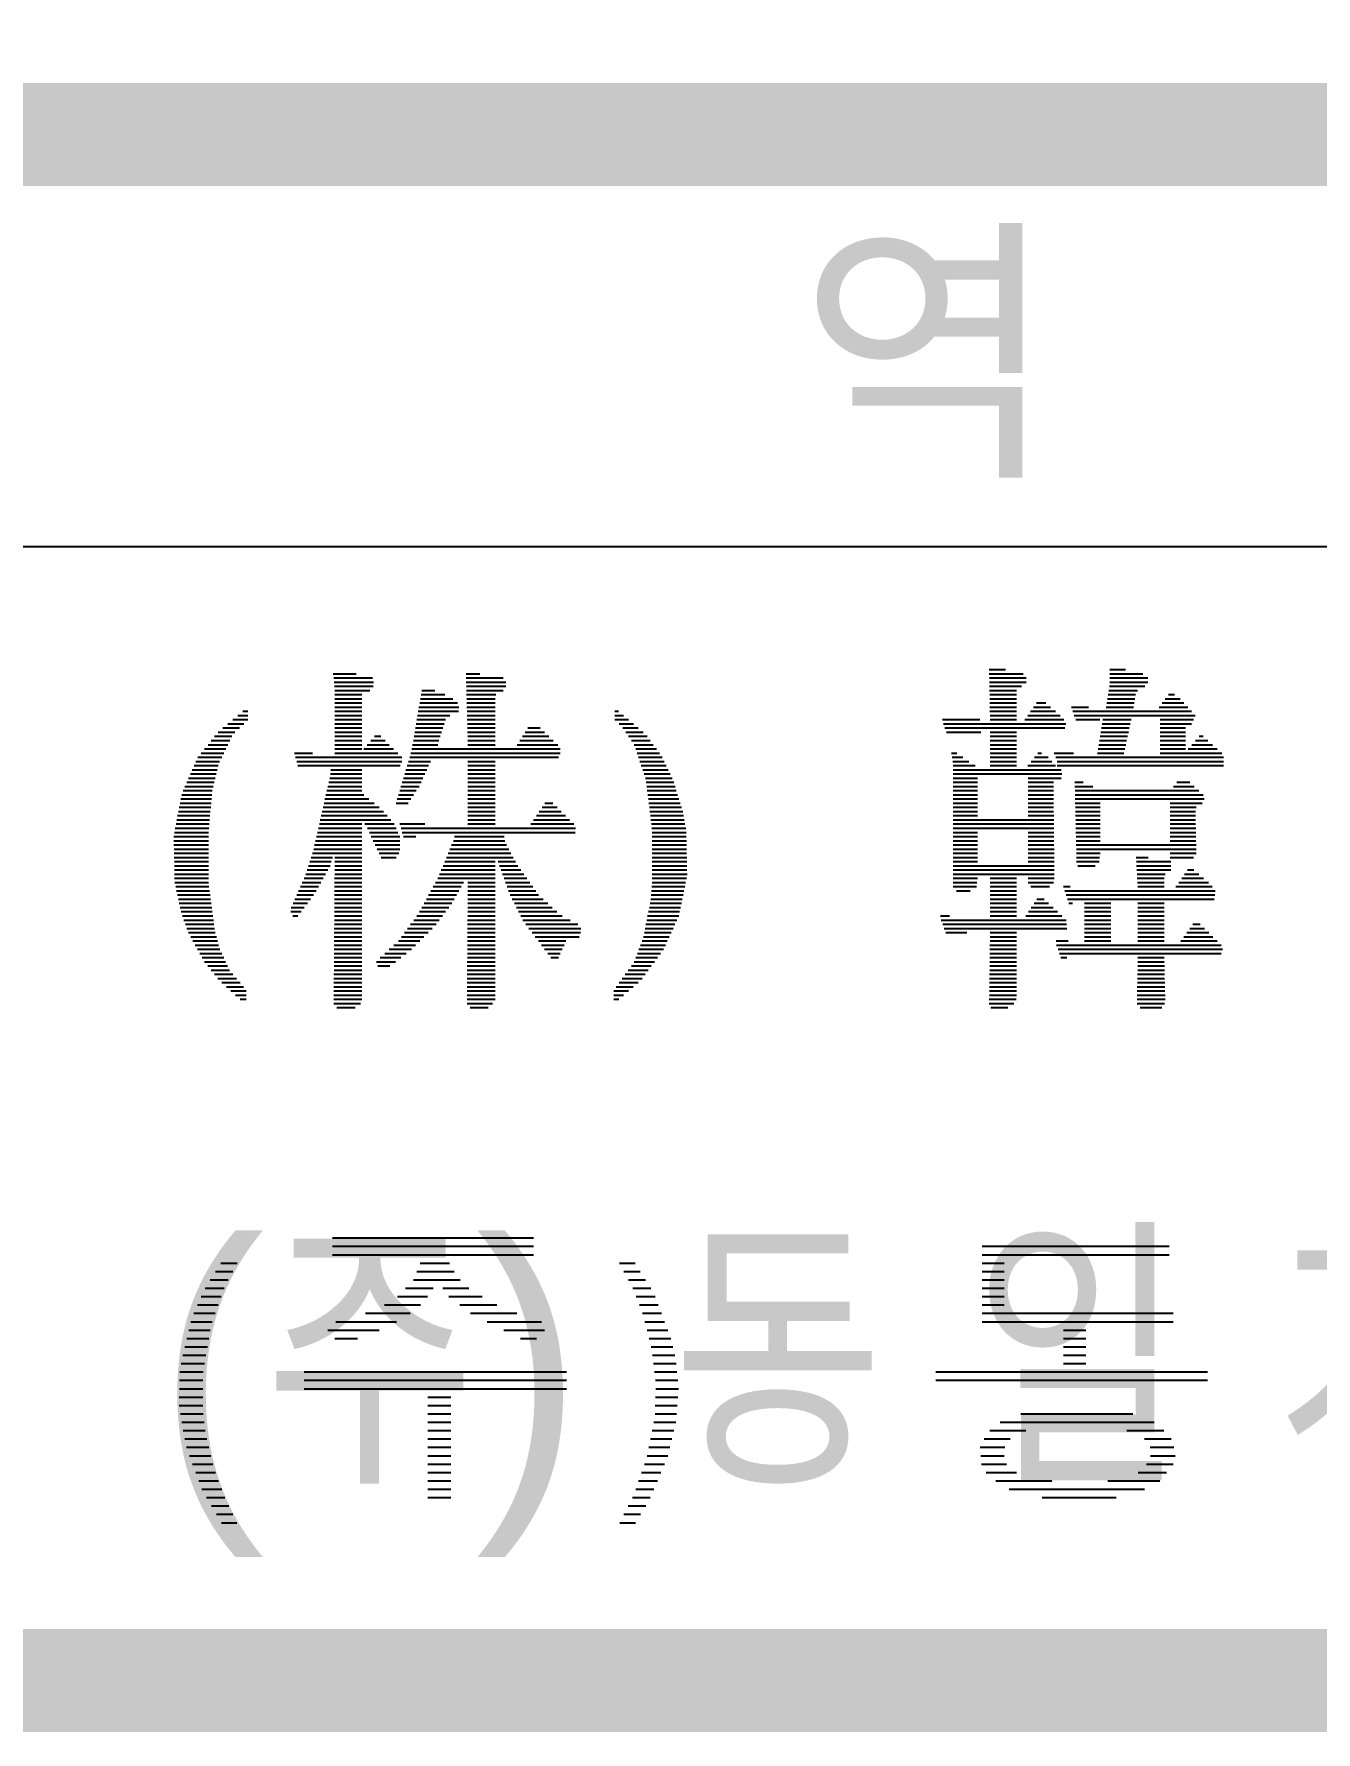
# Model space of a CAD drawing. Extents: x -20 to 861, y -20 to 614.
# Drawn here: x 338.33 to 363.2, y 15.6 to 48.55 of the extents above; entities that cross this region are included whole.
import ezdxf

# ---------------------------------------------------------------- set-up
doc = ezdxf.new("R2010")
doc.units = 0
doc.header["$LTSCALE"] = 10
doc.header["$MEASUREMENT"] = 0
doc.layers.add('2', color=2, linetype='CONTINUOUS')
doc.styles.add('GHG1', font='geg1', dxfattribs={"bigfont": 'ghg1'})
doc.styles.add('ZOOMING', font='romanc.shx', dxfattribs={"bigfont": 'whgtxt.shx'})

msp = doc.modelspace()

# ---------------------------------------------------------------- hatches: boundary and pattern name
at = {"layer": '2'}
h = msp.add_hatch(dxfattribs=at)
h.set_pattern_fill('LINE', color=256, scale=1.3, style=0)
h.set_pattern_definition([(0, (3.58664, 0), (0, 0.1625), [])])
h.paths.add_polyline_path([(342.006, 24.789), (341.62, 24.165), (341.382, 23.614), (341.161, 22.66), (341.143, 21.944), (341.272, 21.174), (341.584, 20.311), (342.006, 19.595), (342.042, 19.558), (342.318, 19.558), (342.042, 20.127), (341.822, 20.715), (341.657, 21.394), (341.602, 21.853), (341.602, 22.55), (341.767, 23.504), (342.042, 24.275), (342.299, 24.752), (342.299, 24.789)])
h.paths.add_polyline_path([(344.117, 25.2), (344.117, 24.829), (345.872, 24.829), (345.697, 24.381), (345.346, 24.01), (344.995, 23.815), (344.585, 23.659), (343.942, 23.503), (344.234, 23.152), (344.351, 23.152), (344.878, 23.328), (345.521, 23.64), (345.833, 23.893), (346.028, 24.127), (346.126, 24.322), (346.184, 24.322), (346.379, 24.049), (346.808, 23.718), (347.783, 23.23), (348.017, 23.172), (348.29, 23.464), (348.29, 23.523), (347.432, 23.815), (346.789, 24.186), (346.535, 24.439), (346.34, 24.79), (346.34, 24.829), (348.017, 24.829), (348.017, 25.2), (346.067, 25.2)])
h.paths.add_polyline_path([(343.571, 22.626), (343.571, 22.255), (345.97, 22.255), (345.97, 20.052), (346.418, 20.052), (346.418, 22.255), (348.661, 22.255), (348.661, 22.626), (346.964, 22.626), (345.268, 22.626)])
h.paths.add_polyline_path([(349.64, 24.789), (349.952, 24.202), (350.136, 23.725), (350.301, 23.101), (350.393, 22.366), (350.375, 21.742), (350.228, 20.972), (349.971, 20.219), (349.659, 19.595), (349.659, 19.558), (349.934, 19.558), (350.246, 20.072), (350.613, 20.917), (350.778, 21.596), (350.833, 22.275), (350.778, 22.825), (350.687, 23.229), (350.356, 24.11), (349.934, 24.789)])
h.paths.add_polyline_path([(356.722, 25.161), (356.722, 23.484), (358.302, 23.484), (358.302, 22.704), (355.825, 22.704), (355.825, 22.372), (356.625, 22.372), (358.848, 22.372), (361.09, 22.372), (361.09, 22.704), (358.731, 22.704), (358.731, 23.484), (360.427, 23.484), (360.427, 23.815), (358.789, 23.815), (357.151, 23.815), (357.151, 24.829), (358.75, 24.829), (360.349, 24.829), (360.349, 25.161), (358.536, 25.161)])
h.paths.add_polyline_path([(358.302, 21.904), (357.756, 21.846), (357.288, 21.729), (356.995, 21.573), (356.8, 21.378), (356.683, 21.124), (356.703, 20.812), (356.8, 20.637), (357.112, 20.364), (357.463, 20.227), (358.107, 20.11), (359.316, 20.149), (359.979, 20.344), (360.154, 20.461), (360.427, 20.793), (360.466, 20.949), (360.427, 21.222), (360.349, 21.358), (360.037, 21.631), (359.764, 21.748), (359.238, 21.865)])
h.paths.add_polyline_path([(358.165, 21.553), (357.58, 21.456), (357.249, 21.28), (357.151, 21.105), (357.151, 20.89), (357.21, 20.773), (357.444, 20.598), (358.243, 20.442), (359.101, 20.461), (359.725, 20.617), (359.979, 20.871), (359.998, 21.066), (359.959, 21.183), (359.842, 21.319), (359.608, 21.436), (358.945, 21.553)], flags=16)
h.paths.add_polyline_path([(370.19, 25.395), (370.19, 23.932), (370.19, 22.45), (370.6, 22.45), (370.6, 23.796), (370.6, 25.161), (370.639, 25.336), (370.58, 25.375)])
h.paths.add_polyline_path([(367.558, 24.985), (366.973, 24.868), (366.68, 24.712), (366.505, 24.537), (366.368, 24.303), (366.29, 24.03), (366.29, 23.679), (366.388, 23.347), (366.68, 22.957), (366.875, 22.84), (367.265, 22.704), (367.85, 22.665), (368.143, 22.704), (368.552, 22.84), (368.923, 23.133), (369.098, 23.445), (369.157, 23.679), (369.157, 24.03), (369.079, 24.303), (368.903, 24.576), (368.591, 24.81), (368.182, 24.946)])
h.paths.add_polyline_path([(367.421, 24.654), (366.992, 24.498), (366.778, 24.244), (366.719, 24.069), (366.719, 23.62), (366.856, 23.308), (367.051, 23.133), (367.441, 22.996), (367.967, 22.996), (368.299, 23.094), (368.494, 23.211), (368.65, 23.406), (368.747, 23.718), (368.728, 24.088), (368.611, 24.342), (368.435, 24.498), (368.162, 24.615), (367.987, 24.654)], flags=16)
h.paths.add_polyline_path([(367.031, 22.177), (367.031, 21.826), (368.611, 21.826), (370.21, 21.826), (370.21, 21.378), (368.65, 21.378), (367.09, 21.378), (367.09, 20.149), (368.903, 20.149), (370.717, 20.149), (370.717, 20.481), (369.118, 20.481), (367.499, 20.481), (367.499, 21.027), (369.059, 21.027), (370.619, 21.027), (370.619, 22.177), (368.825, 22.177)])
h.paths.add_polyline_path([(380.284, 25.317), (380.284, 23.562), (380.284, 21.807), (380.284, 20.052), (380.713, 20.052), (380.713, 21.709), (380.713, 23.367), (380.713, 25.063), (380.752, 25.278)])
h.paths.add_polyline_path([(376.267, 24.712), (376.267, 24.342), (378.607, 24.342), (378.49, 23.835), (378.315, 23.386), (378.1, 22.977), (377.73, 22.47), (377.398, 22.138), (376.95, 21.807), (376.443, 21.534), (375.994, 21.358), (376.248, 21.066), (376.326, 21.066), (376.833, 21.28), (377.398, 21.612), (377.691, 21.846), (378.276, 22.489), (378.549, 22.938), (378.802, 23.503), (378.997, 24.264), (379.036, 24.712), (377.652, 24.712)])
h.paths.add_polyline_path([(388.506, 25.297), (388.409, 24.868), (388.233, 24.634), (388.038, 24.478), (387.512, 24.225), (386.517, 23.952), (386.829, 23.659), (387.492, 23.835), (388.194, 24.147), (388.428, 24.303), (388.74, 24.673), (388.799, 24.654), (389.033, 24.361), (389.423, 24.108), (390.495, 23.679), (390.671, 23.659), (390.944, 23.952), (390.924, 24.01), (390.203, 24.186), (389.598, 24.42), (389.286, 24.615), (389.111, 24.79), (388.974, 25.044), (388.994, 25.219)])
h.paths.add_polyline_path([(386.166, 23.055), (386.166, 22.704), (388.526, 22.704), (388.526, 22.119), (386.985, 22.119), (386.985, 21.787), (388.506, 21.787), (390.047, 21.787), (390.047, 21.28), (388.526, 21.28), (387.005, 21.28), (387.005, 20.091), (388.779, 20.091), (390.554, 20.091), (390.554, 20.422), (388.994, 20.422), (387.434, 20.422), (387.434, 20.949), (388.935, 20.949), (390.456, 20.949), (390.456, 22.119), (388.955, 22.119), (388.955, 22.704), (390.885, 22.704), (391.353, 22.704), (391.353, 23.055), (389.637, 23.055), (387.921, 23.055)])
h.paths.add_polyline_path([(396.709, 25.044), (396.709, 24.712), (398.561, 24.712), (400.414, 24.712), (400.355, 24.069), (400.219, 23.347), (400.628, 23.328), (400.648, 23.367), (400.784, 24.127), (400.862, 25.044), (398.795, 25.044)])
h.paths.add_polyline_path([(398.444, 23.893), (398.444, 22.977), (396.202, 22.977), (396.202, 22.606), (397.957, 22.606), (399.712, 22.606), (401.506, 22.606), (401.506, 22.977), (400.199, 22.977), (398.873, 22.977), (398.873, 23.659), (398.912, 23.835)])
h.paths.add_polyline_path([(398.405, 22.08), (397.781, 21.982), (397.45, 21.865), (397.216, 21.729), (396.962, 21.436), (396.884, 21.261), (396.904, 20.851), (397.06, 20.598), (397.352, 20.364), (397.723, 20.227), (398.21, 20.13), (399.244, 20.11), (399.673, 20.169), (400.199, 20.325), (400.355, 20.403), (400.667, 20.676), (400.784, 20.968), (400.745, 21.339), (400.628, 21.534), (400.277, 21.826), (399.848, 21.982), (399.419, 22.06)])
h.paths.add_polyline_path([(398.483, 21.768), (398.132, 21.729), (397.703, 21.612), (397.411, 21.397), (397.313, 21.202), (397.313, 20.968), (397.391, 20.793), (397.684, 20.578), (398.483, 20.422), (399.361, 20.442), (399.965, 20.578), (400.16, 20.695), (400.316, 20.89), (400.355, 21.027), (400.316, 21.28), (400.102, 21.534), (399.985, 21.592), (399.361, 21.748)], flags=16)
h.paths.add_polyline_path([(410.332, 25.317), (410.332, 23.581), (410.332, 21.846), (410.332, 20.071), (410.761, 20.071), (410.761, 22.45), (411.6, 22.45), (411.6, 22.821), (410.761, 22.821), (410.761, 25.063), (410.82, 25.258), (410.664, 25.317)])
h.paths.add_polyline_path([(407.875, 24.79), (407.758, 23.679), (407.641, 23.289), (407.466, 22.918), (406.978, 22.294), (406.569, 21.943), (406.276, 21.768), (406.276, 21.709), (406.588, 21.456), (406.647, 21.456), (406.939, 21.69), (407.485, 22.255), (407.758, 22.645), (408.012, 23.25), (408.07, 23.25), (408.207, 22.86), (408.46, 22.431), (408.636, 22.197), (409.201, 21.631), (409.591, 21.904), (409.572, 21.963), (409.201, 22.216), (408.811, 22.606), (408.441, 23.211), (408.226, 23.893), (408.285, 24.4), (408.402, 24.693), (408.265, 24.751)])

# ---------------------------------------------------------------- linework, layer by layer
for p, q in [((822.25, 38.6), (312.25, 38.6)), ((344.133, 36.136), (344.581, 36.136)), ((344.143, 36.055), (344.893, 36.055)), ((344.152, 35.974), (344.918, 35.974)), ((346.711, 36.136), (346.978, 36.136)), ((346.713, 36.055), (347.432, 36.055)), ((346.715, 35.974), (347.483, 35.974)), ((356.86, 36.217), (357.176, 36.217)), ((356.861, 36.136), (357.52, 36.136)), ((356.863, 36.055), (357.575, 36.055)), ((356.864, 35.974), (357.575, 35.974)), ((359.197, 36.217), (359.504, 36.217)), ((359.197, 36.136), (359.84, 36.136)), ((359.197, 36.055), (359.933, 36.055)), ((359.197, 35.974), (359.933, 35.974)), ((344.161, 35.893), (344.906, 35.893)), ((344.164, 35.812), (344.846, 35.812)), ((344.164, 35.731), (344.692, 35.731)), ((344.164, 35.65), (344.692, 35.65)), ((345.825, 35.65), (346.456, 35.65)), ((345.838, 35.731), (346.298, 35.731)), ((345.852, 35.812), (346.104, 35.812)), ((346.717, 35.893), (347.483, 35.893)), ((346.719, 35.812), (347.43, 35.812)), ((346.721, 35.731), (347.287, 35.731)), ((346.723, 35.65), (347.276, 35.65)), ((356.866, 35.893), (357.486, 35.893)), ((356.867, 35.812), (357.387, 35.812)), ((356.869, 35.731), (357.387, 35.731)), ((356.87, 35.65), (357.387, 35.65)), ((359.155, 35.65), (359.683, 35.65)), ((359.168, 35.731), (359.696, 35.731)), ((359.181, 35.812), (359.737, 35.812)), ((359.194, 35.893), (359.879, 35.893)), ((360.275, 35.65), (360.565, 35.65)), ((360.335, 35.731), (360.456, 35.731)), ((342.282, 35.326), (342.479, 35.326)), ((342.379, 35.407), (342.479, 35.407)), ((344.164, 35.569), (344.692, 35.569)), ((344.164, 35.488), (344.692, 35.488)), ((344.164, 35.407), (344.692, 35.407)), ((344.164, 35.326), (344.692, 35.326)), ((345.77, 35.326), (346.395, 35.326)), ((345.784, 35.407), (346.561, 35.407)), ((345.797, 35.488), (346.571, 35.488)), ((345.811, 35.569), (346.542, 35.569)), ((346.725, 35.569), (347.276, 35.569)), ((346.727, 35.488), (347.276, 35.488)), ((346.73, 35.407), (347.276, 35.407)), ((346.732, 35.326), (347.276, 35.326)), ((349.596, 35.407), (349.669, 35.407)), ((349.596, 35.326), (349.765, 35.326)), ((356.872, 35.569), (357.387, 35.569)), ((356.873, 35.488), (357.387, 35.488)), ((356.874, 35.407), (357.387, 35.407)), ((356.876, 35.326), (357.387, 35.326)), ((357.605, 35.326), (358.235, 35.326)), ((357.662, 35.407), (358.143, 35.407)), ((357.719, 35.488), (358.05, 35.488)), ((357.775, 35.569), (357.958, 35.569)), ((358.458, 35.488), (358.787, 35.488)), ((358.484, 35.407), (360.782, 35.407)), ((358.51, 35.326), (360.854, 35.326)), ((359.129, 35.488), (359.657, 35.488)), ((359.142, 35.569), (359.67, 35.569)), ((360.155, 35.488), (360.71, 35.488)), ((360.215, 35.569), (360.637, 35.569)), ((341.899, 35.002), (342.226, 35.002)), ((341.99, 35.083), (342.313, 35.083)), ((342.087, 35.164), (342.399, 35.164)), ((342.185, 35.245), (342.479, 35.245)), ((344.164, 35.245), (344.692, 35.245)), ((344.164, 35.164), (344.692, 35.164)), ((344.164, 35.083), (344.692, 35.083)), ((344.164, 35.002), (344.692, 35.002)), ((345.715, 35.002), (346.237, 35.002)), ((345.729, 35.083), (346.263, 35.083)), ((345.742, 35.164), (346.289, 35.164)), ((345.756, 35.245), (346.315, 35.245)), ((346.734, 35.245), (347.276, 35.245)), ((346.736, 35.164), (347.276, 35.164)), ((346.738, 35.083), (347.276, 35.083)), ((346.74, 35.002), (347.276, 35.002)), ((347.855, 35.002), (348.232, 35.002)), ((347.907, 35.083), (348.147, 35.083)), ((349.596, 35.245), (349.86, 35.245)), ((349.681, 35.164), (349.956, 35.164)), ((349.75, 35.083), (350.052, 35.083)), ((349.807, 35.002), (350.147, 35.002)), ((355.954, 35.245), (356.674, 35.245)), ((355.969, 35.164), (358.346, 35.164)), ((355.998, 35.083), (358.328, 35.083)), ((356.028, 35.002), (356.698, 35.002)), ((356.877, 35.245), (357.387, 35.245)), ((356.878, 35.002), (357.387, 35.002)), ((357.549, 35.245), (358.307, 35.245)), ((358.536, 35.245), (359.007, 35.245)), ((359.025, 35.002), (359.558, 35.002)), ((359.038, 35.083), (359.576, 35.083)), ((359.051, 35.164), (359.593, 35.164)), ((359.064, 35.245), (359.61, 35.245)), ((360.178, 35.245), (360.821, 35.245)), ((360.178, 35.164), (360.783, 35.164)), ((360.178, 35.083), (360.668, 35.083)), ((360.178, 35.002), (360.668, 35.002)), ((341.64, 34.678), (342.05, 34.678)), ((341.705, 34.759), (342.09, 34.759)), ((341.769, 34.84), (342.13, 34.84)), ((341.834, 34.921), (342.17, 34.921)), ((344.164, 34.921), (344.692, 34.921)), ((344.164, 34.84), (344.692, 34.84)), ((344.164, 34.759), (344.692, 34.759)), ((344.164, 34.678), (344.692, 34.678)), ((344.725, 34.678), (345.303, 34.678)), ((344.795, 34.759), (345.221, 34.759)), ((344.864, 34.84), (345.139, 34.84)), ((344.934, 34.921), (345.057, 34.921)), ((345.66, 34.678), (348.539, 34.678)), ((345.674, 34.759), (346.16, 34.759)), ((345.688, 34.84), (346.185, 34.84)), ((345.701, 34.921), (346.211, 34.921)), ((346.742, 34.921), (347.276, 34.921)), ((346.744, 34.84), (347.276, 34.84)), ((346.746, 34.759), (347.276, 34.759)), ((347.702, 34.759), (348.488, 34.759)), ((347.753, 34.84), (348.403, 34.84)), ((347.804, 34.921), (348.318, 34.921)), ((349.864, 34.921), (350.221, 34.921)), ((349.922, 34.84), (350.282, 34.84)), ((349.974, 34.759), (350.343, 34.759)), ((350.001, 34.678), (350.405, 34.678)), ((356.878, 34.921), (357.387, 34.921)), ((356.878, 34.84), (357.387, 34.84)), ((356.878, 34.759), (357.387, 34.759)), ((356.878, 34.678), (357.387, 34.678)), ((358.973, 34.678), (359.489, 34.678)), ((358.986, 34.759), (359.507, 34.759)), ((358.999, 34.84), (359.524, 34.84)), ((359.012, 34.921), (359.541, 34.921)), ((360.178, 34.921), (360.668, 34.921)), ((360.178, 34.84), (360.668, 34.84)), ((360.178, 34.759), (360.668, 34.759)), ((360.178, 34.678), (360.668, 34.678)), ((360.721, 34.678), (361.282, 34.678)), ((360.791, 34.759), (361.191, 34.759)), ((360.86, 34.84), (361.1, 34.84)), ((360.93, 34.921), (361.01, 34.921)), ((341.4, 34.273), (341.883, 34.273)), ((341.436, 34.354), (341.901, 34.354)), ((341.472, 34.435), (341.93, 34.435)), ((341.51, 34.516), (341.97, 34.516)), ((341.575, 34.597), (342.01, 34.597)), ((343.384, 34.597), (343.735, 34.597)), ((343.405, 34.516), (345.467, 34.516)), ((343.427, 34.435), (345.462, 34.435)), ((343.448, 34.354), (345.435, 34.354)), ((344.089, 34.273), (344.692, 34.273)), ((344.164, 34.597), (345.385, 34.597)), ((345.545, 34.273), (345.948, 34.273)), ((345.569, 34.354), (345.984, 34.354)), ((345.593, 34.435), (346.021, 34.435)), ((345.617, 34.516), (348.503, 34.516)), ((345.641, 34.597), (348.539, 34.597)), ((346.748, 34.435), (347.276, 34.435)), ((346.748, 34.354), (347.276, 34.354)), ((346.748, 34.273), (347.276, 34.273)), ((350.028, 34.597), (350.466, 34.597)), ((350.055, 34.516), (350.512, 34.516)), ((350.082, 34.435), (350.552, 34.435)), ((350.109, 34.354), (350.592, 34.354)), ((350.137, 34.273), (350.632, 34.273)), ((356.127, 34.597), (356.228, 34.597)), ((356.14, 34.516), (356.346, 34.516)), ((356.152, 34.435), (356.465, 34.435)), ((356.161, 34.354), (356.584, 34.354)), ((356.161, 34.273), (358.256, 34.273)), ((356.878, 34.597), (357.387, 34.597)), ((356.878, 34.516), (357.387, 34.516)), ((356.878, 34.435), (357.387, 34.435)), ((356.878, 34.354), (357.387, 34.354)), ((357.61, 34.354), (358.142, 34.354)), ((357.675, 34.435), (358.071, 34.435)), ((357.74, 34.516), (358, 34.516)), ((357.805, 34.597), (357.875, 34.597)), ((358.119, 34.597), (358.492, 34.597)), ((358.149, 34.516), (361.403, 34.516)), ((358.176, 34.354), (361.403, 34.354)), ((358.178, 34.435), (361.403, 34.435)), ((358.96, 34.597), (359.472, 34.597)), ((360.178, 34.597), (361.372, 34.597)), ((341.258, 33.949), (341.807, 33.949)), ((341.294, 34.03), (341.826, 34.03)), ((341.329, 34.111), (341.845, 34.111)), ((341.365, 34.192), (341.864, 34.192)), ((344.029, 33.949), (344.692, 33.949)), ((344.047, 34.03), (344.692, 34.03)), ((344.065, 34.111), (344.692, 34.111)), ((344.083, 34.192), (344.692, 34.192)), ((345.448, 33.949), (345.8, 33.949)), ((345.472, 34.03), (345.838, 34.03)), ((345.496, 34.111), (345.875, 34.111)), ((345.52, 34.192), (345.911, 34.192)), ((346.748, 34.192), (347.276, 34.192)), ((346.748, 34.111), (347.276, 34.111)), ((346.748, 34.03), (347.276, 34.03)), ((346.748, 33.949), (347.276, 33.949)), ((350.164, 34.192), (350.672, 34.192)), ((350.191, 34.111), (350.712, 34.111)), ((350.206, 34.03), (350.739, 34.03)), ((350.216, 33.949), (350.764, 33.949)), ((356.161, 34.192), (358.265, 34.192)), ((356.161, 34.111), (356.633, 34.111)), ((356.161, 34.03), (356.633, 34.03)), ((356.161, 33.949), (356.633, 33.949)), ((357.613, 34.111), (358.254, 34.111)), ((357.613, 34.03), (358.108, 34.03)), ((357.613, 33.949), (358.104, 33.949)), ((358.519, 34.03), (358.684, 34.03)), ((358.521, 33.949), (358.87, 33.949)), ((360.436, 33.949), (360.837, 33.949)), ((360.5, 34.03), (360.752, 34.03)), ((341.164, 33.625), (341.765, 33.625)), ((341.179, 33.706), (341.772, 33.706)), ((341.195, 33.787), (341.78, 33.787)), ((341.223, 33.868), (341.788, 33.868)), ((343.956, 33.625), (344.926, 33.625)), ((343.974, 33.706), (344.827, 33.706)), ((343.992, 33.787), (344.727, 33.787)), ((344.01, 33.868), (344.692, 33.868)), ((345.356, 33.625), (345.586, 33.625)), ((345.376, 33.706), (345.64, 33.706)), ((345.4, 33.787), (345.693, 33.787)), ((345.424, 33.868), (345.746, 33.868)), ((346.748, 33.868), (347.276, 33.868)), ((346.748, 33.787), (347.276, 33.787)), ((346.748, 33.706), (347.276, 33.706)), ((346.748, 33.625), (347.276, 33.625)), ((348.239, 33.625), (348.394, 33.625)), ((350.227, 33.868), (350.789, 33.868)), ((350.237, 33.787), (350.815, 33.787)), ((350.247, 33.706), (350.84, 33.706)), ((350.257, 33.625), (350.866, 33.625)), ((356.161, 33.868), (356.633, 33.868)), ((356.161, 33.787), (356.633, 33.787)), ((356.161, 33.706), (356.633, 33.706)), ((356.161, 33.625), (356.633, 33.625)), ((357.613, 33.868), (358.105, 33.868)), ((357.613, 33.787), (358.106, 33.787)), ((357.613, 33.706), (358.107, 33.706)), ((357.613, 33.625), (358.107, 33.625)), ((358.523, 33.868), (360.922, 33.868)), ((358.525, 33.787), (361.006, 33.787)), ((358.527, 33.706), (361.026, 33.706)), ((358.529, 33.625), (359.009, 33.625)), ((360.366, 33.625), (360.99, 33.625)), ((341.101, 33.301), (341.734, 33.301)), ((341.116, 33.382), (341.742, 33.382)), ((341.132, 33.463), (341.749, 33.463)), ((341.148, 33.544), (341.757, 33.544)), ((343.883, 33.301), (345.249, 33.301)), ((343.901, 33.382), (345.179, 33.382)), ((343.919, 33.463), (345.109, 33.463)), ((343.938, 33.544), (345.026, 33.544)), ((346.748, 33.544), (347.276, 33.544)), ((346.748, 33.463), (347.276, 33.463)), ((346.748, 33.382), (347.276, 33.382)), ((346.748, 33.301), (347.276, 33.301)), ((348.021, 33.301), (348.718, 33.301)), ((348.075, 33.382), (348.637, 33.382)), ((348.13, 33.463), (348.556, 33.463)), ((348.185, 33.544), (348.475, 33.544)), ((350.267, 33.544), (350.891, 33.544)), ((350.277, 33.463), (350.914, 33.463)), ((350.287, 33.382), (350.928, 33.382)), ((350.297, 33.301), (350.942, 33.301)), ((356.161, 33.544), (356.633, 33.544)), ((356.161, 33.463), (356.633, 33.463)), ((356.161, 33.382), (356.633, 33.382)), ((356.161, 33.301), (358.111, 33.301)), ((357.613, 33.544), (358.108, 33.544)), ((357.613, 33.463), (358.109, 33.463)), ((357.613, 33.382), (358.11, 33.382)), ((358.53, 33.544), (359.009, 33.544)), ((358.532, 33.463), (359.009, 33.463)), ((358.534, 33.382), (359.009, 33.382)), ((358.536, 33.301), (359.009, 33.301)), ((360.366, 33.544), (360.873, 33.544)), ((360.366, 33.463), (360.858, 33.463)), ((360.366, 33.382), (360.86, 33.382)), ((360.366, 33.301), (360.861, 33.301)), ((341.042, 32.977), (341.716, 32.977)), ((341.053, 33.058), (341.716, 33.058)), ((341.069, 33.139), (341.719, 33.139)), ((341.085, 33.22), (341.727, 33.22)), ((343.81, 32.977), (344.692, 32.977)), ((343.828, 33.058), (344.692, 33.058)), ((343.846, 33.139), (344.692, 33.139)), ((343.865, 33.22), (344.692, 33.22)), ((344.749, 33.22), (345.317, 33.22)), ((344.797, 33.139), (345.352, 33.139)), ((344.835, 33.058), (345.388, 33.058)), ((344.873, 32.977), (345.423, 32.977)), ((345.429, 33.22), (345.914, 33.22)), ((345.451, 33.139), (348.836, 33.139)), ((345.472, 33.058), (348.827, 33.058)), ((345.494, 32.977), (345.734, 32.977)), ((346.484, 32.977), (347.447, 32.977)), ((346.748, 33.22), (347.276, 33.22)), ((347.966, 33.22), (348.799, 33.22)), ((350.307, 33.22), (350.957, 33.22)), ((350.317, 33.139), (350.971, 33.139)), ((350.324, 33.058), (350.981, 33.058)), ((350.324, 32.977), (350.983, 32.977)), ((356.161, 33.22), (358.111, 33.22)), ((356.161, 33.139), (358.112, 33.139)), ((356.161, 33.058), (356.633, 33.058)), ((356.161, 32.977), (356.633, 32.977)), ((357.613, 33.058), (358.113, 33.058)), ((357.613, 32.977), (358.114, 32.977)), ((358.538, 33.22), (359.009, 33.22)), ((358.54, 33.139), (359.009, 33.139)), ((358.541, 33.058), (359.009, 33.058)), ((358.543, 32.977), (359.009, 32.977)), ((360.366, 33.22), (360.863, 33.22)), ((360.366, 33.139), (360.865, 33.139)), ((360.366, 33.058), (360.866, 33.058)), ((360.366, 32.977), (360.868, 32.977)), ((341.044, 32.896), (341.716, 32.896)), ((341.045, 32.815), (341.716, 32.815)), ((341.047, 32.734), (341.716, 32.734)), ((341.048, 32.653), (341.716, 32.653)), ((343.732, 32.653), (344.692, 32.653)), ((343.755, 32.734), (344.692, 32.734)), ((343.774, 32.815), (344.692, 32.815)), ((343.792, 32.896), (344.692, 32.896)), ((344.911, 32.896), (345.428, 32.896)), ((344.949, 32.815), (345.428, 32.815)), ((344.987, 32.734), (345.428, 32.734)), ((345.025, 32.653), (345.407, 32.653)), ((346.364, 32.653), (347.581, 32.653)), ((346.397, 32.734), (347.538, 32.734)), ((346.431, 32.815), (347.495, 32.815)), ((346.464, 32.896), (347.46, 32.896)), ((350.324, 32.896), (350.984, 32.896)), ((350.324, 32.815), (350.986, 32.815)), ((350.324, 32.734), (350.988, 32.734)), ((350.324, 32.653), (350.989, 32.653)), ((356.161, 32.896), (356.633, 32.896)), ((356.161, 32.815), (356.633, 32.815)), ((356.161, 32.734), (356.633, 32.734)), ((356.161, 32.653), (356.633, 32.653)), ((357.613, 32.896), (358.115, 32.896)), ((357.613, 32.815), (358.115, 32.815)), ((357.613, 32.734), (358.116, 32.734)), ((357.613, 32.653), (358.117, 32.653)), ((358.545, 32.896), (359.009, 32.896)), ((358.547, 32.815), (360.872, 32.815)), ((358.549, 32.734), (360.873, 32.734)), ((358.551, 32.653), (359.008, 32.653)), ((360.366, 32.896), (360.87, 32.896)), ((360.366, 32.653), (360.875, 32.653)), ((341.05, 32.572), (341.716, 32.572)), ((341.052, 32.491), (341.716, 32.491)), ((341.053, 32.41), (341.716, 32.41)), ((341.055, 32.329), (341.716, 32.329)), ((343.628, 32.329), (344.029, 32.329)), ((343.654, 32.41), (344.073, 32.41)), ((343.68, 32.491), (344.097, 32.491)), ((343.706, 32.572), (344.121, 32.572)), ((344.162, 32.329), (344.692, 32.329)), ((344.163, 32.41), (344.692, 32.41)), ((344.164, 32.572), (344.692, 32.572)), ((344.164, 32.491), (344.692, 32.491)), ((345.063, 32.572), (345.353, 32.572)), ((346.23, 32.329), (347.276, 32.329)), ((346.264, 32.41), (347.276, 32.41)), ((346.297, 32.491), (347.276, 32.491)), ((346.331, 32.572), (347.624, 32.572)), ((347.332, 32.491), (347.667, 32.491)), ((347.361, 32.41), (347.717, 32.41)), ((347.39, 32.329), (347.775, 32.329)), ((350.324, 32.572), (350.991, 32.572)), ((350.324, 32.491), (350.993, 32.491)), ((350.324, 32.41), (350.994, 32.41)), ((350.324, 32.329), (350.996, 32.329)), ((356.161, 32.572), (356.633, 32.572)), ((356.161, 32.491), (356.633, 32.491)), ((356.161, 32.41), (358.119, 32.41)), ((356.161, 32.329), (358.12, 32.329)), ((357.613, 32.572), (358.118, 32.572)), ((357.613, 32.491), (358.119, 32.491)), ((358.553, 32.572), (359, 32.572)), ((358.554, 32.491), (358.992, 32.491)), ((358.579, 32.41), (358.916, 32.41)), ((359.709, 32.572), (359.943, 32.572)), ((359.713, 32.491), (360.385, 32.491)), ((359.718, 32.41), (360.385, 32.41)), ((359.722, 32.329), (360.383, 32.329)), ((360.366, 32.572), (360.824, 32.572)), ((360.707, 32.329), (360.829, 32.329)), ((341.056, 32.248), (341.716, 32.248)), ((341.058, 32.167), (341.716, 32.167)), ((341.06, 32.086), (341.716, 32.086)), ((341.078, 32.005), (341.722, 32.005)), ((343.497, 32.005), (343.846, 32.005)), ((343.532, 32.086), (343.891, 32.086)), ((343.568, 32.167), (343.937, 32.167)), ((343.602, 32.248), (343.983, 32.248)), ((344.16, 32.005), (344.692, 32.005)), ((344.161, 32.167), (344.692, 32.167)), ((344.161, 32.086), (344.692, 32.086)), ((344.162, 32.248), (344.692, 32.248)), ((346.075, 32.005), (346.616, 32.005)), ((346.119, 32.086), (346.661, 32.086)), ((346.164, 32.167), (347.276, 32.167)), ((346.197, 32.248), (347.276, 32.248)), ((346.746, 32.005), (347.276, 32.005)), ((346.747, 32.086), (347.276, 32.086)), ((347.419, 32.248), (347.832, 32.248)), ((347.448, 32.167), (347.889, 32.167)), ((347.477, 32.086), (347.947, 32.086)), ((347.506, 32.005), (348.004, 32.005)), ((350.313, 32.005), (350.953, 32.005)), ((350.32, 32.086), (350.97, 32.086)), ((350.324, 32.248), (350.998, 32.248)), ((350.324, 32.167), (350.987, 32.167)), ((356.161, 32.248), (358.121, 32.248)), ((356.161, 32.167), (356.629, 32.167)), ((356.161, 32.086), (356.621, 32.086)), ((356.161, 32.005), (356.614, 32.005)), ((356.878, 32.167), (357.387, 32.167)), ((356.878, 32.086), (357.387, 32.086)), ((356.878, 32.005), (357.387, 32.005)), ((357.613, 32.167), (358.122, 32.167)), ((357.613, 32.086), (358.103, 32.086)), ((357.664, 32.005), (358.031, 32.005)), ((358.298, 32.005), (358.432, 32.005)), ((359.727, 32.248), (360.27, 32.248)), ((359.732, 32.167), (360.253, 32.167)), ((359.736, 32.086), (360.253, 32.086)), ((359.741, 32.005), (360.253, 32.005)), ((360.478, 32.005), (361.186, 32.005)), ((360.535, 32.086), (361.113, 32.086)), ((360.593, 32.167), (361.018, 32.167)), ((360.65, 32.248), (360.924, 32.248)), ((341.095, 31.924), (341.733, 31.924)), ((341.112, 31.843), (341.744, 31.843)), ((341.13, 31.762), (341.755, 31.762)), ((341.147, 31.681), (341.766, 31.681)), ((343.354, 31.681), (343.633, 31.681)), ((343.389, 31.762), (343.694, 31.762)), ((343.425, 31.843), (343.754, 31.843)), ((343.461, 31.924), (343.8, 31.924)), ((344.158, 31.681), (344.692, 31.681)), ((344.159, 31.843), (344.692, 31.843)), ((344.159, 31.762), (344.692, 31.762)), ((344.16, 31.924), (344.692, 31.924)), ((345.896, 31.681), (346.436, 31.681)), ((345.941, 31.762), (346.483, 31.762)), ((345.985, 31.843), (346.528, 31.843)), ((346.03, 31.924), (346.572, 31.924)), ((346.744, 31.762), (347.276, 31.762)), ((346.744, 31.681), (347.276, 31.681)), ((346.745, 31.843), (347.276, 31.843)), ((346.746, 31.924), (347.276, 31.924)), ((347.535, 31.924), (348.061, 31.924)), ((347.566, 31.843), (348.119, 31.843)), ((347.608, 31.762), (348.205, 31.762)), ((347.649, 31.681), (348.294, 31.681)), ((350.282, 31.681), (350.887, 31.681)), ((350.292, 31.762), (350.903, 31.762)), ((350.299, 31.843), (350.92, 31.843)), ((350.306, 31.924), (350.937, 31.924)), ((356.222, 31.924), (356.492, 31.924)), ((356.878, 31.924), (357.387, 31.924)), ((356.878, 31.843), (357.387, 31.843)), ((356.878, 31.762), (357.387, 31.762)), ((356.878, 31.681), (357.387, 31.681)), ((357.728, 31.681), (358.01, 31.681)), ((357.781, 31.762), (357.924, 31.762)), ((358.324, 31.924), (361.24, 31.924)), ((358.35, 31.843), (361.238, 31.843)), ((358.376, 31.762), (361.22, 31.762)), ((358.402, 31.681), (358.474, 31.681)), ((358.707, 31.681), (359.216, 31.681)), ((359.744, 31.681), (360.253, 31.681)), ((341.165, 31.6), (341.777, 31.6)), ((341.182, 31.519), (341.788, 31.519)), ((341.21, 31.438), (341.799, 31.438)), ((341.239, 31.357), (341.81, 31.357)), ((343.313, 31.519), (343.511, 31.519)), ((343.318, 31.6), (343.572, 31.6)), ((343.352, 31.438), (343.45, 31.438)), ((344.156, 31.357), (344.692, 31.357)), ((344.157, 31.519), (344.692, 31.519)), ((344.157, 31.438), (344.692, 31.438)), ((344.158, 31.6), (344.692, 31.6)), ((345.695, 31.357), (346.191, 31.357)), ((345.754, 31.438), (346.252, 31.438)), ((345.806, 31.519), (346.313, 31.519)), ((345.851, 31.6), (346.375, 31.6)), ((346.741, 31.357), (347.276, 31.357)), ((346.742, 31.438), (347.276, 31.438)), ((346.743, 31.6), (347.276, 31.6)), ((346.743, 31.519), (347.276, 31.519)), ((347.69, 31.6), (348.383, 31.6)), ((347.731, 31.519), (348.472, 31.519)), ((347.773, 31.438), (348.576, 31.438)), ((347.814, 31.357), (348.728, 31.357)), ((350.217, 31.357), (350.798, 31.357)), ((350.233, 31.438), (350.835, 31.438)), ((350.25, 31.519), (350.853, 31.519)), ((350.266, 31.6), (350.87, 31.6)), ((355.916, 31.438), (356.088, 31.438)), ((355.927, 31.357), (358.349, 31.357)), ((356.878, 31.6), (357.387, 31.6)), ((356.878, 31.519), (357.387, 31.519)), ((356.878, 31.438), (357.387, 31.438)), ((357.568, 31.438), (358.269, 31.438)), ((357.621, 31.519), (358.183, 31.519)), ((357.674, 31.6), (358.097, 31.6)), ((358.707, 31.6), (359.216, 31.6)), ((358.707, 31.519), (359.216, 31.519)), ((358.707, 31.438), (359.216, 31.438)), ((358.707, 31.357), (359.216, 31.357)), ((359.744, 31.6), (360.253, 31.6)), ((359.744, 31.519), (360.253, 31.519)), ((359.744, 31.438), (360.253, 31.438)), ((359.744, 31.357), (360.253, 31.357)), ((341.268, 31.276), (341.821, 31.276)), ((341.296, 31.195), (341.832, 31.195)), ((341.325, 31.114), (341.846, 31.114)), ((341.369, 31.033), (341.868, 31.033)), ((344.154, 31.114), (344.692, 31.114)), ((344.154, 31.033), (344.692, 31.033)), ((344.155, 31.195), (344.692, 31.195)), ((344.156, 31.276), (344.692, 31.276)), ((345.46, 31.033), (345.893, 31.033)), ((345.518, 31.114), (345.974, 31.114)), ((345.577, 31.195), (346.055, 31.195)), ((345.636, 31.276), (346.129, 31.276)), ((346.739, 31.114), (347.276, 31.114)), ((346.739, 31.033), (347.276, 31.033)), ((346.74, 31.195), (347.276, 31.195)), ((346.741, 31.276), (347.276, 31.276)), ((347.871, 31.276), (348.879, 31.276)), ((347.931, 31.195), (348.935, 31.195)), ((347.992, 31.114), (348.93, 31.114)), ((348.053, 31.033), (348.904, 31.033)), ((350.152, 31.033), (350.651, 31.033)), ((350.169, 31.114), (350.688, 31.114)), ((350.185, 31.195), (350.725, 31.195)), ((350.201, 31.276), (350.761, 31.276)), ((355.957, 31.276), (358.359, 31.276)), ((355.987, 31.195), (358.364, 31.195)), ((356.017, 31.114), (356.426, 31.114)), ((356.876, 31.033), (357.387, 31.033)), ((356.877, 31.114), (357.387, 31.114)), ((358.707, 31.276), (359.216, 31.276)), ((358.707, 31.195), (359.216, 31.195)), ((358.707, 31.114), (359.216, 31.114)), ((358.707, 31.033), (359.216, 31.033)), ((359.744, 31.276), (360.253, 31.276)), ((359.744, 31.195), (360.253, 31.195)), ((359.744, 31.114), (360.253, 31.114)), ((359.744, 31.033), (360.253, 31.033)), ((360.636, 31.033), (361.197, 31.033)), ((360.694, 31.114), (361.116, 31.114)), ((360.751, 31.195), (361.035, 31.195)), ((360.809, 31.276), (360.954, 31.276)), ((341.413, 30.952), (341.889, 30.952)), ((341.457, 30.871), (341.911, 30.871)), ((341.501, 30.79), (341.935, 30.79)), ((341.545, 30.709), (341.972, 30.709)), ((344.152, 30.79), (344.692, 30.79)), ((344.152, 30.709), (344.692, 30.709)), ((344.153, 30.952), (344.692, 30.952)), ((344.153, 30.871), (344.692, 30.871)), ((345.134, 30.709), (345.55, 30.709)), ((345.221, 30.79), (345.65, 30.79)), ((345.309, 30.871), (345.731, 30.871)), ((345.397, 30.952), (345.812, 30.952)), ((346.736, 30.709), (347.276, 30.709)), ((346.737, 30.79), (347.276, 30.79)), ((346.738, 30.952), (347.276, 30.952)), ((346.738, 30.871), (347.276, 30.871)), ((348.114, 30.952), (348.647, 30.952)), ((348.174, 30.871), (348.611, 30.871)), ((348.235, 30.79), (348.574, 30.79)), ((348.296, 30.709), (348.538, 30.709)), ((350.035, 30.709), (350.484, 30.709)), ((350.065, 30.79), (350.541, 30.79)), ((350.096, 30.871), (350.578, 30.871)), ((350.127, 30.952), (350.615, 30.952)), ((356.872, 30.709), (357.387, 30.709)), ((356.873, 30.79), (357.387, 30.79)), ((356.874, 30.871), (357.387, 30.871)), ((356.875, 30.952), (357.387, 30.952)), ((358.16, 30.952), (358.389, 30.952)), ((358.167, 30.871), (361.359, 30.871)), ((358.194, 30.79), (361.384, 30.79)), ((358.221, 30.709), (361.36, 30.709)), ((358.707, 30.952), (359.216, 30.952)), ((359.744, 30.952), (360.253, 30.952)), ((360.578, 30.952), (361.278, 30.952)), ((341.589, 30.628), (342.01, 30.628)), ((341.636, 30.547), (342.047, 30.547)), ((341.701, 30.466), (342.085, 30.466)), ((341.766, 30.385), (342.122, 30.385)), ((344.15, 30.466), (344.692, 30.466)), ((344.15, 30.385), (344.692, 30.385)), ((344.151, 30.628), (344.692, 30.628)), ((344.151, 30.547), (344.692, 30.547)), ((344.975, 30.547), (345.339, 30.547)), ((344.999, 30.466), (345.234, 30.466)), ((345.046, 30.628), (345.445, 30.628)), ((346.734, 30.466), (347.276, 30.466)), ((346.734, 30.385), (347.276, 30.385)), ((346.735, 30.547), (347.276, 30.547)), ((346.736, 30.628), (347.276, 30.628)), ((348.357, 30.628), (348.501, 30.628)), ((349.858, 30.385), (350.244, 30.385)), ((349.917, 30.466), (350.304, 30.466)), ((349.973, 30.547), (350.364, 30.547)), ((350.004, 30.628), (350.424, 30.628)), ((356.868, 30.385), (357.387, 30.385)), ((356.869, 30.466), (357.387, 30.466)), ((356.87, 30.547), (357.387, 30.547)), ((356.871, 30.628), (357.387, 30.628)), ((358.248, 30.628), (358.365, 30.628)), ((359.739, 30.385), (360.259, 30.385)), ((359.74, 30.466), (360.257, 30.466)), ((359.742, 30.547), (360.255, 30.547)), ((359.743, 30.628), (360.254, 30.628)), ((341.831, 30.304), (342.189, 30.304)), ((341.896, 30.223), (342.258, 30.223)), ((341.972, 30.142), (342.327, 30.142)), ((342.061, 30.061), (342.395, 30.061)), ((344.148, 30.142), (344.692, 30.142)), ((344.148, 30.061), (344.692, 30.061)), ((344.149, 30.304), (344.692, 30.304)), ((344.149, 30.223), (344.692, 30.223)), ((346.731, 30.061), (347.276, 30.061)), ((346.732, 30.142), (347.276, 30.142)), ((346.733, 30.304), (347.276, 30.304)), ((346.733, 30.223), (347.276, 30.223)), ((349.62, 30.061), (349.954, 30.061)), ((349.68, 30.142), (350.048, 30.142)), ((349.739, 30.223), (350.124, 30.223)), ((349.799, 30.304), (350.184, 30.304)), ((356.864, 30.061), (357.387, 30.061)), ((356.865, 30.142), (357.387, 30.142)), ((356.866, 30.223), (357.387, 30.223)), ((356.867, 30.304), (357.387, 30.304)), ((359.732, 30.061), (360.266, 30.061)), ((359.734, 30.142), (360.264, 30.142)), ((359.735, 30.223), (360.262, 30.223)), ((359.737, 30.304), (360.261, 30.304)), ((342.149, 29.98), (342.444, 29.98)), ((342.238, 29.899), (342.444, 29.899)), ((342.327, 29.818), (342.444, 29.818)), ((344.145, 29.737), (344.661, 29.737)), ((344.146, 29.818), (344.692, 29.818)), ((344.147, 29.98), (344.692, 29.98)), ((344.147, 29.899), (344.692, 29.899)), ((344.207, 29.656), (344.558, 29.656)), ((346.729, 29.818), (347.276, 29.818)), ((346.729, 29.737), (347.225, 29.737)), ((346.73, 29.899), (347.276, 29.899)), ((346.731, 29.98), (347.276, 29.98)), ((346.79, 29.656), (347.138, 29.656)), ((349.578, 29.98), (349.86, 29.98)), ((349.578, 29.899), (349.766, 29.899)), ((349.578, 29.818), (349.672, 29.818)), ((356.859, 29.737), (357.336, 29.737)), ((356.861, 29.818), (357.38, 29.818)), ((356.862, 29.899), (357.387, 29.899)), ((356.863, 29.98), (357.387, 29.98)), ((356.893, 29.656), (357.222, 29.656)), ((359.726, 29.737), (360.257, 29.737)), ((359.728, 29.818), (360.271, 29.818)), ((359.729, 29.899), (360.269, 29.899)), ((359.731, 29.98), (360.267, 29.98)), ((359.787, 29.656), (360.205, 29.656))]:
    msp.add_line(p, q, dxfattribs=at)
at = {"layer": '2', "const_width": 2}
msp.add_lwpolyline([(42.25, 577.4), (822.25, 577.4), (822.25, 16.6), (42.25, 16.6)], close=True, dxfattribs=at)
msp.add_lwpolyline([(42.25, 46.6), (822.25, 46.6)], dxfattribs=at)

# ---------------------------------------------------------------- texts
at = {"layer": '2', "style": 'GHG1'}
msp.add_text('(주) 동 일 기 술 공 사', height=4.68, dxfattribs=at).set_placement((340.721, 20.403))
at = {"layer": '2', "insert": (327.467, 44.369), "char_height": 4, "attachment_point": 1, "style": 'ZOOMING'}
msp.add_mtext('\\f돋움체|b0|i0|c129|p49;용        역        회        사 ', dxfattribs=at)

doc.saveas('drawing.dxf')
